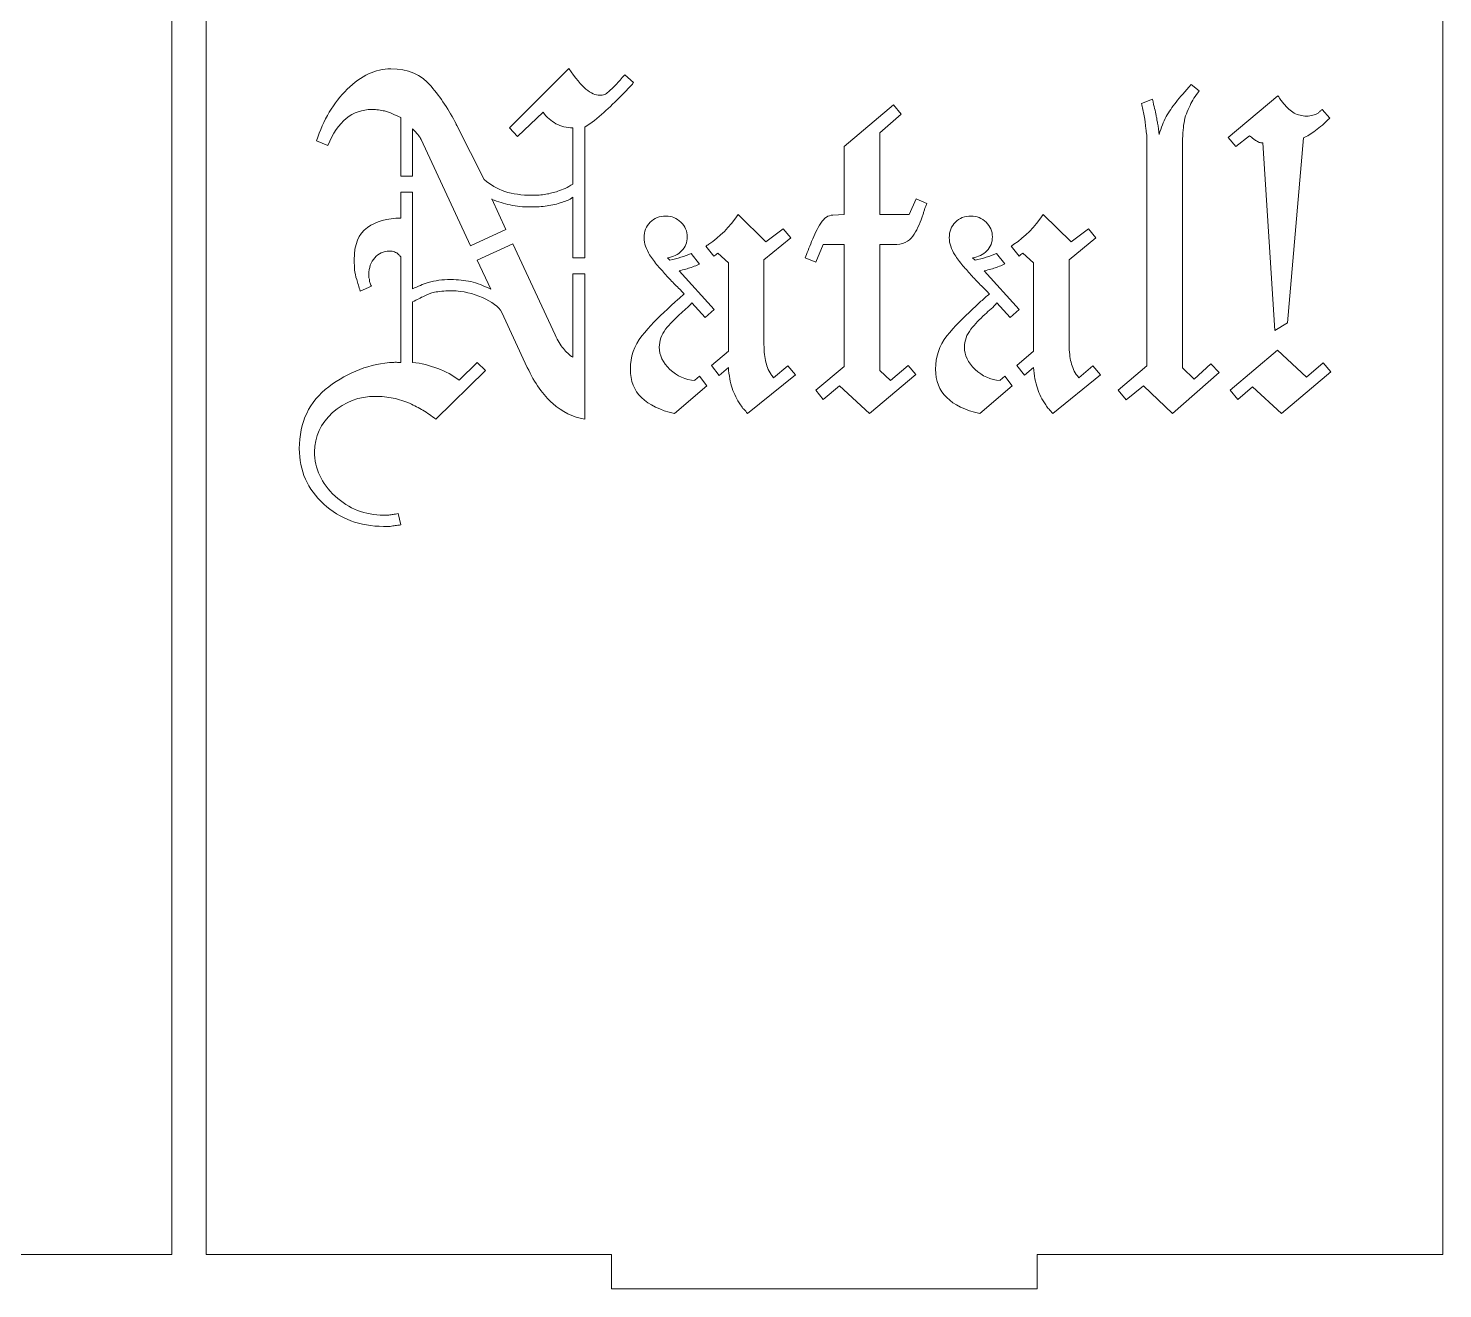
# Model space of a CAD drawing. Header units: centimetres. Extents: x -198 to 198, y -41 to 41.
# Drawn here: x 151.96 to 164.3, y -1.64 to 9.36 of the extents above; entities that cross this region are included whole.
import ezdxf

# ---------------------------------------------------------------- set-up
doc = ezdxf.new("R2010")
doc.units = ezdxf.units.CM
doc.header["$MEASUREMENT"] = 0
doc.layers.add('Camada 1', color=7, linetype='Continuous')

msp = doc.modelspace()

# ---------------------------------------------------------------- linework, layer by layer
at = {"layer": 'Camada 1', "color": 250, "lineweight": 9}
for points, knots in [([(142.41636, 20.0589), (142.41636, 20.0589), (142.41636, -1.34106), (142.41636, -1.34106), (142.41636, -1.34106), (142.41636, -1.34106), (145.95564, -1.34106), (145.95564, -1.34106), (145.95564, -1.34106), (145.95564, -1.34106), (145.95564, -1.64106), (145.95564, -1.64106), (145.95564, -1.64106), (145.95564, -1.64106), (149.66992, -1.64106), (149.66992, -1.64106), (149.66992, -1.64106), (149.66992, -1.64106), (149.66992, -1.34106), (149.66992, -1.34106), (149.66992, -1.34106), (149.66992, -1.34106), (153.2092, -1.34106), (153.2092, -1.34106), (153.2092, -1.34106), (153.2092, -1.34106), (153.2092, 20.0589), (153.2092, 20.0589), (153.2092, 20.0589), (153.2092, 20.0589), (149.66992, 20.0589), (149.66992, 20.0589), (149.66992, 20.0589), (149.66992, 20.0589), (149.66992, 20.3589), (149.66992, 20.3589), (149.66992, 20.3589), (149.66992, 20.3589), (145.95564, 20.3589), (145.95564, 20.3589), (145.95564, 20.3589), (145.95564, 20.3589), (145.95564, 20.0589), (145.95564, 20.0589), (145.95564, 20.0589), (145.95564, 20.0589), (142.41636, 20.0589), (142.41636, 20.0589)], [0, 0, 0, 0, 0.07692308, 0.07692308, 0.07692308, 0.07692308, 0.15384615, 0.15384615, 0.15384615, 0.15384615, 0.23076923, 0.23076923, 0.23076923, 0.23076923, 0.30769231, 0.30769231, 0.30769231, 0.30769231, 0.38461538, 0.38461538, 0.38461538, 0.38461538, 0.46153846, 0.46153846, 0.46153846, 0.46153846, 0.53846154, 0.53846154, 0.53846154, 0.53846154, 0.61538462, 0.61538462, 0.61538462, 0.61538462, 0.69230769, 0.69230769, 0.69230769, 0.69230769, 0.76923077, 0.76923077, 0.76923077, 0.76923077, 0.84615385, 0.84615385, 0.84615385, 0.84615385, 1, 1, 1, 1]), ([(153.5092, 20.0589), (153.5092, 20.0589), (153.5092, -1.34106), (153.5092, -1.34106), (153.5092, -1.34106), (153.5092, -1.34106), (157.04848, -1.34106), (157.04848, -1.34106), (157.04848, -1.34106), (157.04848, -1.34106), (157.04848, -1.64106), (157.04848, -1.64106), (157.04848, -1.64106), (157.04848, -1.64106), (160.76276, -1.64106), (160.76276, -1.64106), (160.76276, -1.64106), (160.76276, -1.64106), (160.76276, -1.34106), (160.76276, -1.34106), (160.76276, -1.34106), (160.76276, -1.34106), (164.30204, -1.34106), (164.30204, -1.34106), (164.30204, -1.34106), (164.30204, -1.34106), (164.30204, 20.0589), (164.30204, 20.0589), (164.30204, 20.0589), (164.30204, 20.0589), (160.76276, 20.0589), (160.76276, 20.0589), (160.76276, 20.0589), (160.76276, 20.0589), (160.76276, 20.3589), (160.76276, 20.3589), (160.76276, 20.3589), (160.76276, 20.3589), (157.04848, 20.3589), (157.04848, 20.3589), (157.04848, 20.3589), (157.04848, 20.3589), (157.04848, 20.0589), (157.04848, 20.0589), (157.04848, 20.0589), (157.04848, 20.0589), (153.5092, 20.0589), (153.5092, 20.0589)], [0, 0, 0, 0, 0.07692308, 0.07692308, 0.07692308, 0.07692308, 0.15384615, 0.15384615, 0.15384615, 0.15384615, 0.23076923, 0.23076923, 0.23076923, 0.23076923, 0.30769231, 0.30769231, 0.30769231, 0.30769231, 0.38461538, 0.38461538, 0.38461538, 0.38461538, 0.46153846, 0.46153846, 0.46153846, 0.46153846, 0.53846154, 0.53846154, 0.53846154, 0.53846154, 0.61538462, 0.61538462, 0.61538462, 0.61538462, 0.69230769, 0.69230769, 0.69230769, 0.69230769, 0.76923077, 0.76923077, 0.76923077, 0.76923077, 0.84615385, 0.84615385, 0.84615385, 0.84615385, 1, 1, 1, 1]), ([(155.20912, 8.06867), (155.20912, 8.06867), (155.20912, 8.57958), (155.20912, 8.57958), (155.20912, 8.57958), (155.18254, 8.59139), (155.15817, 8.60249), (155.13602, 8.61281), (155.13602, 8.61281), (155.11383, 8.62317), (155.09111, 8.6321), (155.06731, 8.63719), (155.06731, 8.63719), (155.04975, 8.64094), (155.03187, 8.64308), (155.01414, 8.64605), (155.01414, 8.64605), (154.99642, 8.64901), (154.9772, 8.65048), (154.95653, 8.65048), (154.95653, 8.65048), (154.87085, 8.65048), (154.79625, 8.62463), (154.73272, 8.57293), (154.73272, 8.57293), (154.66922, 8.52126), (154.6153, 8.4422), (154.57099, 8.33583), (154.57099, 8.33583), (154.57099, 8.33583), (154.47348, 8.37574), (154.47348, 8.37574), (154.47348, 8.37574), (154.53258, 8.5589), (154.62195, 8.7096), (154.74159, 8.82774), (154.74159, 8.82774), (154.86125, 8.94591), (154.98755, 9.00501), (155.12048, 9.00501), (155.12048, 9.00501), (155.27116, 9.00501), (155.38842, 8.95464), (155.47279, 8.8536), (155.47279, 8.8536), (155.55682, 8.753), (155.63011, 8.64308), (155.69217, 8.52418), (155.69217, 8.52418), (155.69217, 8.52123), (155.69287, 8.51901), (155.69439, 8.51753), (155.69439, 8.51753), (155.69584, 8.51609), (155.6966, 8.51384), (155.6966, 8.51088), (155.6966, 8.51088), (155.6966, 8.51088), (155.9359, 8.03966), (155.9359, 8.03966), (155.9359, 8.03966), (155.98907, 7.99243), (156.04964, 7.95696), (156.11759, 7.9348), (156.11759, 7.9348), (156.18555, 7.91265), (156.26384, 7.90157), (156.35245, 7.90157), (156.35245, 7.90157), (156.39677, 7.90157), (156.43742, 7.90455), (156.47434, 7.91044), (156.47434, 7.91044), (156.51123, 7.91634), (156.54567, 7.92609), (156.57846, 7.93702), (156.57846, 7.93702), (156.59884, 7.94384), (156.62059, 7.95106), (156.64273, 7.96139), (156.64273, 7.96139), (156.66486, 7.97175), (156.68779, 7.98429), (156.71141, 7.99978), (156.71141, 7.99978), (156.71141, 7.99978), (156.71141, 8.48873), (156.71141, 8.48873), (156.71141, 8.48873), (156.65529, 8.49168), (156.60563, 8.50396), (156.56296, 8.52638), (156.56296, 8.52638), (156.51994, 8.54902), (156.48245, 8.58253), (156.44997, 8.62686), (156.44997, 8.62686), (156.44997, 8.62686), (156.22837, 8.41339), (156.22837, 8.41339), (156.22837, 8.41339), (156.22837, 8.41339), (156.15747, 8.48873), (156.15747, 8.48873), (156.15747, 8.48873), (156.15747, 8.48873), (156.67596, 9.00943), (156.67596, 9.00943), (156.67596, 9.00943), (156.7321, 8.92375), (156.78158, 8.86319), (156.82443, 8.82774), (156.82443, 8.82774), (156.86727, 8.79229), (156.90788, 8.77457), (156.94629, 8.77457), (156.94629, 8.77457), (156.96106, 8.77457), (156.97439, 8.77679), (156.98619, 8.78122), (156.98619, 8.78122), (156.99799, 8.78565), (157.00869, 8.79502), (157.02163, 8.80559), (157.02163, 8.80559), (157.04131, 8.82168), (157.06373, 8.84029), (157.08589, 8.86541), (157.08589, 8.86541), (157.10803, 8.89052), (157.1339, 8.91932), (157.16345, 8.95184), (157.16345, 8.95184), (157.16345, 8.95184), (157.23878, 8.88534), (157.23878, 8.88534), (157.23878, 8.88534), (157.23287, 8.87649), (157.22623, 8.86762), (157.21883, 8.85876), (157.21883, 8.85876), (157.21145, 8.84989), (157.20333, 8.8425), (157.19446, 8.8366), (157.19446, 8.8366), (157.1856, 8.82478), (157.176, 8.8137), (157.16566, 8.80337), (157.16566, 8.80337), (157.15533, 8.79304), (157.14423, 8.78197), (157.13241, 8.77014), (157.13241, 8.77014), (157.08219, 8.71993), (157.0314, 8.67095), (156.97954, 8.62315), (156.97954, 8.62315), (156.92804, 8.57568), (156.87242, 8.53303), (156.81336, 8.49464), (156.81336, 8.49464), (156.81336, 8.49464), (156.81336, 7.35523), (156.81336, 7.35523), (156.81336, 7.35523), (156.81336, 7.35523), (156.71141, 7.35523), (156.71141, 7.35523), (156.71141, 7.35523), (156.71141, 7.35523), (156.71141, 7.88385), (156.71141, 7.88385), (156.71141, 7.88385), (156.69369, 7.87202), (156.67741, 7.86318), (156.66268, 7.85726), (156.66268, 7.85726), (156.64789, 7.85136), (156.63155, 7.84572), (156.61394, 7.83954), (156.61394, 7.83954), (156.57247, 7.82503), (156.5297, 7.81445), (156.48541, 7.80852), (156.48541, 7.80852), (156.4411, 7.80262), (156.39383, 7.79963), (156.3436, 7.79963), (156.3436, 7.79963), (156.30815, 7.79963), (156.27639, 7.80112), (156.24833, 7.80407), (156.24833, 7.80407), (156.22025, 7.80703), (156.1914, 7.81118), (156.16191, 7.81738), (156.16191, 7.81738), (156.13528, 7.82301), (156.10946, 7.82996), (156.08437, 7.83732), (156.08437, 7.83732), (156.05927, 7.84472), (156.03192, 7.8543), (156.00236, 7.86613), (156.00236, 7.86613), (156.00236, 7.86613), (156.00236, 7.87055), (156.00236, 7.87055), (156.00236, 7.87055), (156.00236, 7.87055), (156.12669, 7.60402), (156.12669, 7.60402), (156.12669, 7.60402), (156.12669, 7.60402), (155.8174, 7.46092), (155.8174, 7.46092), (155.8174, 7.46092), (155.8174, 7.46092), (155.38638, 8.38902), (155.38638, 8.38902), (155.38638, 8.38902), (155.38638, 8.38902), (155.38564, 8.38977), (155.38417, 8.39125), (155.38417, 8.39125), (155.38271, 8.39271), (155.38196, 8.39492), (155.38196, 8.39789), (155.38196, 8.39789), (155.37606, 8.40675), (155.36792, 8.41785), (155.35758, 8.43112), (155.35758, 8.43112), (155.34723, 8.44442), (155.33173, 8.46139), (155.31106, 8.48208), (155.31106, 8.48208), (155.31106, 8.48208), (155.31106, 8.06867), (155.31106, 8.06867), (155.31106, 8.06867), (155.31106, 8.06867), (155.20912, 8.06867), (155.20912, 8.06867)], [0, 0, 0, 0, 0.01612903, 0.01612903, 0.01612903, 0.01612903, 0.03225806, 0.03225806, 0.03225806, 0.03225806, 0.0483871, 0.0483871, 0.0483871, 0.0483871, 0.06451613, 0.06451613, 0.06451613, 0.06451613, 0.08064516, 0.08064516, 0.08064516, 0.08064516, 0.09677419, 0.09677419, 0.09677419, 0.09677419, 0.11290323, 0.11290323, 0.11290323, 0.11290323, 0.12903226, 0.12903226, 0.12903226, 0.12903226, 0.14516129, 0.14516129, 0.14516129, 0.14516129, 0.16129032, 0.16129032, 0.16129032, 0.16129032, 0.17741935, 0.17741935, 0.17741935, 0.17741935, 0.19354839, 0.19354839, 0.19354839, 0.19354839, 0.20967742, 0.20967742, 0.20967742, 0.20967742, 0.22580645, 0.22580645, 0.22580645, 0.22580645, 0.24193548, 0.24193548, 0.24193548, 0.24193548, 0.25806452, 0.25806452, 0.25806452, 0.25806452, 0.27419355, 0.27419355, 0.27419355, 0.27419355, 0.29032258, 0.29032258, 0.29032258, 0.29032258, 0.30645161, 0.30645161, 0.30645161, 0.30645161, 0.32258065, 0.32258065, 0.32258065, 0.32258065, 0.33870968, 0.33870968, 0.33870968, 0.33870968, 0.35483871, 0.35483871, 0.35483871, 0.35483871, 0.37096774, 0.37096774, 0.37096774, 0.37096774, 0.38709677, 0.38709677, 0.38709677, 0.38709677, 0.40322581, 0.40322581, 0.40322581, 0.40322581, 0.41935484, 0.41935484, 0.41935484, 0.41935484, 0.43548387, 0.43548387, 0.43548387, 0.43548387, 0.4516129, 0.4516129, 0.4516129, 0.4516129, 0.46774194, 0.46774194, 0.46774194, 0.46774194, 0.48387097, 0.48387097, 0.48387097, 0.48387097, 0.5, 0.5, 0.5, 0.5, 0.51612903, 0.51612903, 0.51612903, 0.51612903, 0.53225806, 0.53225806, 0.53225806, 0.53225806, 0.5483871, 0.5483871, 0.5483871, 0.5483871, 0.56451613, 0.56451613, 0.56451613, 0.56451613, 0.58064516, 0.58064516, 0.58064516, 0.58064516, 0.59677419, 0.59677419, 0.59677419, 0.59677419, 0.61290323, 0.61290323, 0.61290323, 0.61290323, 0.62903226, 0.62903226, 0.62903226, 0.62903226, 0.64516129, 0.64516129, 0.64516129, 0.64516129, 0.66129032, 0.66129032, 0.66129032, 0.66129032, 0.67741935, 0.67741935, 0.67741935, 0.67741935, 0.69354839, 0.69354839, 0.69354839, 0.69354839, 0.70967742, 0.70967742, 0.70967742, 0.70967742, 0.72580645, 0.72580645, 0.72580645, 0.72580645, 0.74193548, 0.74193548, 0.74193548, 0.74193548, 0.75806452, 0.75806452, 0.75806452, 0.75806452, 0.77419355, 0.77419355, 0.77419355, 0.77419355, 0.79032258, 0.79032258, 0.79032258, 0.79032258, 0.80645161, 0.80645161, 0.80645161, 0.80645161, 0.82258065, 0.82258065, 0.82258065, 0.82258065, 0.83870968, 0.83870968, 0.83870968, 0.83870968, 0.85483871, 0.85483871, 0.85483871, 0.85483871, 0.87096774, 0.87096774, 0.87096774, 0.87096774, 0.88709677, 0.88709677, 0.88709677, 0.88709677, 0.90322581, 0.90322581, 0.90322581, 0.90322581, 0.91935484, 0.91935484, 0.91935484, 0.91935484, 0.93548387, 0.93548387, 0.93548387, 0.93548387, 0.9516129, 0.9516129, 0.9516129, 0.9516129, 0.96774194, 0.96774194, 0.96774194, 0.96774194, 1, 1, 1, 1]), ([(161.53905, 6.11567), (161.53905, 6.11567), (161.46813, 6.1999), (161.46813, 6.1999), (161.46813, 6.1999), (161.46813, 6.1999), (161.72074, 6.4126), (161.72074, 6.4126), (161.72074, 6.4126), (161.72074, 6.4126), (161.72074, 8.37574), (161.72074, 8.37574), (161.72074, 8.37574), (161.72074, 8.3905), (161.71999, 8.4075), (161.71853, 8.42669), (161.71853, 8.42669), (161.71704, 8.44589), (161.71375, 8.46422), (161.71188, 8.48208), (161.71188, 8.48208), (161.70785, 8.52039), (161.70374, 8.55818), (161.69637, 8.59509), (161.69637, 8.59509), (161.68898, 8.632), (161.68084, 8.6682), (161.67199, 8.70365), (161.67199, 8.70365), (161.67199, 8.70365), (161.76949, 8.73912), (161.76949, 8.73912), (161.76949, 8.73912), (161.77538, 8.70662), (161.78131, 8.68003), (161.78721, 8.65934), (161.78721, 8.65934), (161.7931, 8.63865), (161.79638, 8.61781), (161.8005, 8.59731), (161.8005, 8.59731), (161.80232, 8.58817), (161.80568, 8.57809), (161.80715, 8.56629), (161.80715, 8.56629), (161.80859, 8.55449), (161.81114, 8.54272), (161.8138, 8.53082), (161.8138, 8.53082), (161.81706, 8.51613), (161.81895, 8.50129), (161.82044, 8.48651), (161.82044, 8.48651), (161.82191, 8.47174), (161.82416, 8.45402), (161.82708, 8.43334), (161.82708, 8.43334), (161.83595, 8.46289), (161.84555, 8.49027), (161.85589, 8.51531), (161.85589, 8.51531), (161.86623, 8.54043), (161.87649, 8.56526), (161.88915, 8.58845), (161.88915, 8.58845), (161.91194, 8.63026), (161.9416, 8.67193), (161.97555, 8.71473), (161.97555, 8.71473), (162.0095, 8.75757), (162.05309, 8.80855), (162.10629, 8.86762), (162.10629, 8.86762), (162.10629, 8.86762), (162.17718, 8.81445), (162.17718, 8.81445), (162.17718, 8.81445), (162.15946, 8.79082), (162.14394, 8.76865), (162.13066, 8.74798), (162.13066, 8.74798), (162.11736, 8.72733), (162.10783, 8.70589), (162.09742, 8.68592), (162.09742, 8.68592), (162.07233, 8.63788), (162.05307, 8.58845), (162.04423, 8.53525), (162.04423, 8.53525), (162.03537, 8.4821), (162.03094, 8.41561), (162.03094, 8.33583), (162.03094, 8.33583), (162.03094, 8.33583), (162.03094, 6.39488), (162.03094, 6.39488), (162.03094, 6.39488), (162.03094, 6.39488), (162.13287, 6.29737), (162.13287, 6.29737), (162.13287, 6.29737), (162.13287, 6.29737), (162.27912, 6.43033), (162.27912, 6.43033), (162.27912, 6.43033), (162.27912, 6.43033), (162.35002, 6.355), (162.35002, 6.355), (162.35002, 6.355), (162.35002, 6.355), (161.94232, 5.99604), (161.94232, 5.99604), (161.94232, 5.99604), (161.94232, 5.99604), (161.68971, 6.23977), (161.68971, 6.23977), (161.68971, 6.23977), (161.68971, 6.23977), (161.53905, 6.11567), (161.53905, 6.11567)], [0, 0, 0, 0, 0.03225806, 0.03225806, 0.03225806, 0.03225806, 0.06451613, 0.06451613, 0.06451613, 0.06451613, 0.09677419, 0.09677419, 0.09677419, 0.09677419, 0.12903226, 0.12903226, 0.12903226, 0.12903226, 0.16129032, 0.16129032, 0.16129032, 0.16129032, 0.19354839, 0.19354839, 0.19354839, 0.19354839, 0.22580645, 0.22580645, 0.22580645, 0.22580645, 0.25806452, 0.25806452, 0.25806452, 0.25806452, 0.29032258, 0.29032258, 0.29032258, 0.29032258, 0.32258065, 0.32258065, 0.32258065, 0.32258065, 0.35483871, 0.35483871, 0.35483871, 0.35483871, 0.38709677, 0.38709677, 0.38709677, 0.38709677, 0.41935484, 0.41935484, 0.41935484, 0.41935484, 0.4516129, 0.4516129, 0.4516129, 0.4516129, 0.48387097, 0.48387097, 0.48387097, 0.48387097, 0.51612903, 0.51612903, 0.51612903, 0.51612903, 0.5483871, 0.5483871, 0.5483871, 0.5483871, 0.58064516, 0.58064516, 0.58064516, 0.58064516, 0.61290323, 0.61290323, 0.61290323, 0.61290323, 0.64516129, 0.64516129, 0.64516129, 0.64516129, 0.67741935, 0.67741935, 0.67741935, 0.67741935, 0.70967742, 0.70967742, 0.70967742, 0.70967742, 0.74193548, 0.74193548, 0.74193548, 0.74193548, 0.77419355, 0.77419355, 0.77419355, 0.77419355, 0.80645161, 0.80645161, 0.80645161, 0.80645161, 0.83870968, 0.83870968, 0.83870968, 0.83870968, 0.87096774, 0.87096774, 0.87096774, 0.87096774, 0.90322581, 0.90322581, 0.90322581, 0.90322581, 0.93548387, 0.93548387, 0.93548387, 0.93548387, 1, 1, 1, 1]), ([(162.8375, 6.72282), (162.8375, 6.72282), (162.73113, 8.35799), (162.73113, 8.35799), (162.73113, 8.35799), (162.72523, 8.35799), (162.72003, 8.35875), (162.71561, 8.36022), (162.71561, 8.36022), (162.71121, 8.36172), (162.70601, 8.36244), (162.70011, 8.36244), (162.70011, 8.36244), (162.69421, 8.36538), (162.68901, 8.36837), (162.68461, 8.3713), (162.68461, 8.3713), (162.68016, 8.37427), (162.67474, 8.37679), (162.66909, 8.38016), (162.66909, 8.38016), (162.65995, 8.38564), (162.65209, 8.39199), (162.64472, 8.39789), (162.64472, 8.39789), (162.63733, 8.40381), (162.62771, 8.41119), (162.61589, 8.42004), (162.61589, 8.42004), (162.61589, 8.42004), (162.49626, 8.32697), (162.49626, 8.32697), (162.49626, 8.32697), (162.49626, 8.32697), (162.42977, 8.40675), (162.42977, 8.40675), (162.42977, 8.40675), (162.42977, 8.40675), (162.86408, 8.77014), (162.86408, 8.77014), (162.86408, 8.77014), (162.87294, 8.75535), (162.88105, 8.74281), (162.88845, 8.73248), (162.88845, 8.73248), (162.89582, 8.72214), (162.90492, 8.71337), (162.91282, 8.70365), (162.91282, 8.70365), (162.94338, 8.66606), (162.97341, 8.63719), (163.00589, 8.61946), (163.00589, 8.61946), (163.03836, 8.60177), (163.07383, 8.59288), (163.11224, 8.59288), (163.11224, 8.59288), (163.13293, 8.59288), (163.15139, 8.59512), (163.16763, 8.59952), (163.16763, 8.59952), (163.18388, 8.60396), (163.20016, 8.60945), (163.21418, 8.61946), (163.21418, 8.61946), (163.22096, 8.62431), (163.226, 8.63054), (163.2319, 8.63497), (163.2319, 8.63497), (163.2378, 8.6394), (163.24372, 8.64458), (163.24962, 8.65048), (163.24962, 8.65048), (163.24962, 8.65048), (163.31609, 8.57516), (163.31609, 8.57516), (163.31609, 8.57516), (163.27178, 8.53082), (163.23043, 8.49464), (163.19202, 8.46656), (163.19202, 8.46656), (163.15364, 8.43851), (163.11813, 8.41709), (163.08566, 8.40232), (163.08566, 8.40232), (163.08566, 8.40232), (162.94827, 6.78929), (162.94827, 6.78929), (162.94827, 6.78929), (162.94827, 6.78929), (162.8375, 6.72282), (162.8375, 6.72282)], [0, 0, 0, 0, 0.04166667, 0.04166667, 0.04166667, 0.04166667, 0.08333333, 0.08333333, 0.08333333, 0.08333333, 0.125, 0.125, 0.125, 0.125, 0.16666667, 0.16666667, 0.16666667, 0.16666667, 0.20833333, 0.20833333, 0.20833333, 0.20833333, 0.25, 0.25, 0.25, 0.25, 0.29166667, 0.29166667, 0.29166667, 0.29166667, 0.33333333, 0.33333333, 0.33333333, 0.33333333, 0.375, 0.375, 0.375, 0.375, 0.41666667, 0.41666667, 0.41666667, 0.41666667, 0.45833333, 0.45833333, 0.45833333, 0.45833333, 0.5, 0.5, 0.5, 0.5, 0.54166667, 0.54166667, 0.54166667, 0.54166667, 0.58333333, 0.58333333, 0.58333333, 0.58333333, 0.625, 0.625, 0.625, 0.625, 0.66666667, 0.66666667, 0.66666667, 0.66666667, 0.70833333, 0.70833333, 0.70833333, 0.70833333, 0.75, 0.75, 0.75, 0.75, 0.79166667, 0.79166667, 0.79166667, 0.79166667, 0.83333333, 0.83333333, 0.83333333, 0.83333333, 0.875, 0.875, 0.875, 0.875, 0.91666667, 0.91666667, 0.91666667, 0.91666667, 1, 1, 1, 1]), ([(158.89617, 6.12011), (158.89617, 6.12011), (158.82971, 6.1999), (158.82971, 6.1999), (158.82971, 6.1999), (158.82971, 6.1999), (159.07787, 6.40817), (159.07787, 6.40817), (159.07787, 6.40817), (159.07787, 6.40817), (159.07787, 7.47172), (159.07787, 7.47172), (159.07787, 7.47172), (159.07787, 7.47172), (158.89617, 7.47172), (158.89617, 7.47172), (158.89617, 7.47172), (158.89617, 7.47172), (158.82971, 7.31661), (158.82971, 7.31661), (158.82971, 7.31661), (158.82971, 7.31661), (158.73664, 7.3565), (158.73664, 7.3565), (158.73664, 7.3565), (158.7455, 7.37422), (158.75437, 7.39567), (158.76322, 7.42074), (158.76322, 7.42074), (158.77206, 7.44583), (158.78311, 7.47144), (158.79424, 7.4983), (158.79424, 7.4983), (158.81856, 7.55712), (158.84447, 7.61057), (158.87402, 7.65784), (158.87402, 7.65784), (158.90357, 7.70511), (158.93906, 7.72688), (158.98036, 7.72873), (158.98036, 7.72873), (158.98036, 7.72873), (159.07787, 7.73318), (159.07787, 7.73318), (159.07787, 7.73318), (159.07787, 7.73318), (159.07787, 8.32697), (159.07787, 8.32697), (159.07787, 8.32697), (159.07787, 8.32697), (159.50772, 8.69036), (159.50772, 8.69036), (159.50772, 8.69036), (159.50772, 8.69036), (159.57421, 8.61061), (159.57421, 8.61061), (159.57421, 8.61061), (159.57421, 8.61061), (159.38809, 8.44663), (159.38809, 8.44663), (159.38809, 8.44663), (159.38809, 8.44663), (159.38809, 7.73318), (159.38809, 7.73318), (159.38809, 7.73318), (159.38809, 7.73318), (159.6451, 7.73318), (159.6451, 7.73318), (159.6451, 7.73318), (159.6451, 7.73318), (159.70714, 7.87055), (159.70714, 7.87055), (159.70714, 7.87055), (159.70714, 7.87055), (159.80022, 7.83068), (159.80022, 7.83068), (159.80022, 7.83068), (159.79724, 7.81885), (159.7934, 7.80859), (159.78913, 7.80038), (159.78913, 7.80038), (159.78454, 7.79162), (159.781, 7.78263), (159.77806, 7.7738), (159.77806, 7.7738), (159.7751, 7.76496), (159.77223, 7.75528), (159.76919, 7.745), (159.76919, 7.745), (159.76633, 7.73536), (159.76434, 7.72399), (159.76034, 7.71248), (159.76034, 7.71248), (159.73774, 7.64786), (159.70861, 7.59211), (159.67613, 7.54408), (159.67613, 7.54408), (159.64363, 7.49611), (159.58748, 7.47172), (159.50772, 7.47172), (159.50772, 7.47172), (159.50772, 7.47172), (159.38809, 7.47172), (159.38809, 7.47172), (159.38809, 7.47172), (159.38809, 7.47172), (159.38809, 6.37272), (159.38809, 6.37272), (159.38809, 6.37272), (159.38809, 6.37272), (159.48113, 6.28408), (159.48113, 6.28408), (159.48113, 6.28408), (159.48113, 6.28408), (159.63625, 6.41704), (159.63625, 6.41704), (159.63625, 6.41704), (159.63625, 6.41704), (159.70272, 6.33727), (159.70272, 6.33727), (159.70272, 6.33727), (159.70272, 6.33727), (159.29944, 5.99604), (159.29944, 5.99604), (159.29944, 5.99604), (159.29944, 5.99604), (159.03799, 6.23977), (159.03799, 6.23977), (159.03799, 6.23977), (159.03799, 6.23977), (158.89617, 6.12011), (158.89617, 6.12011)], [0, 0, 0, 0, 0.02941176, 0.02941176, 0.02941176, 0.02941176, 0.05882353, 0.05882353, 0.05882353, 0.05882353, 0.08823529, 0.08823529, 0.08823529, 0.08823529, 0.11764706, 0.11764706, 0.11764706, 0.11764706, 0.14705882, 0.14705882, 0.14705882, 0.14705882, 0.17647059, 0.17647059, 0.17647059, 0.17647059, 0.20588235, 0.20588235, 0.20588235, 0.20588235, 0.23529412, 0.23529412, 0.23529412, 0.23529412, 0.26470588, 0.26470588, 0.26470588, 0.26470588, 0.29411765, 0.29411765, 0.29411765, 0.29411765, 0.32352941, 0.32352941, 0.32352941, 0.32352941, 0.35294118, 0.35294118, 0.35294118, 0.35294118, 0.38235294, 0.38235294, 0.38235294, 0.38235294, 0.41176471, 0.41176471, 0.41176471, 0.41176471, 0.44117647, 0.44117647, 0.44117647, 0.44117647, 0.47058824, 0.47058824, 0.47058824, 0.47058824, 0.5, 0.5, 0.5, 0.5, 0.52941176, 0.52941176, 0.52941176, 0.52941176, 0.55882353, 0.55882353, 0.55882353, 0.55882353, 0.58823529, 0.58823529, 0.58823529, 0.58823529, 0.61764706, 0.61764706, 0.61764706, 0.61764706, 0.64705882, 0.64705882, 0.64705882, 0.64705882, 0.67647059, 0.67647059, 0.67647059, 0.67647059, 0.70588235, 0.70588235, 0.70588235, 0.70588235, 0.73529412, 0.73529412, 0.73529412, 0.73529412, 0.76470588, 0.76470588, 0.76470588, 0.76470588, 0.79411765, 0.79411765, 0.79411765, 0.79411765, 0.82352941, 0.82352941, 0.82352941, 0.82352941, 0.85294118, 0.85294118, 0.85294118, 0.85294118, 0.88235294, 0.88235294, 0.88235294, 0.88235294, 0.91176471, 0.91176471, 0.91176471, 0.91176471, 0.94117647, 0.94117647, 0.94117647, 0.94117647, 1, 1, 1, 1]), ([(155.20912, 5.02551), (155.1914, 5.02258), (155.17511, 5.02034), (155.16038, 5.01887), (155.16038, 5.01887), (155.14562, 5.01737), (155.131, 5.01408), (155.11605, 5.01222), (155.11605, 5.01222), (155.10726, 5.01113), (155.09832, 5.01222), (155.08946, 5.01222), (155.08946, 5.01222), (155.08059, 5.01222), (155.07027, 5.01222), (155.05845, 5.01222), (155.05845, 5.01222), (154.85163, 5.01222), (154.67734, 5.07721), (154.53552, 5.20721), (154.53552, 5.20721), (154.39373, 5.33717), (154.32281, 5.49823), (154.32281, 5.69026), (154.32281, 5.69026), (154.32281, 5.92069), (154.40852, 6.10092), (154.57985, 6.2309), (154.57985, 6.2309), (154.75116, 6.36088), (154.94026, 6.43242), (155.14709, 6.44362), (155.14709, 6.44362), (155.15887, 6.44424), (155.16997, 6.44362), (155.18032, 6.44362), (155.18032, 6.44362), (155.19066, 6.44362), (155.20026, 6.44362), (155.20912, 6.44362), (155.20912, 6.44362), (155.20912, 6.44362), (155.20912, 7.36535), (155.20912, 7.36535), (155.20912, 7.36535), (155.20616, 7.36535), (155.20322, 7.36757), (155.20026, 7.372), (155.20026, 7.372), (155.19731, 7.37643), (155.19436, 7.38013), (155.1914, 7.38308), (155.1914, 7.38308), (155.17958, 7.39487), (155.16703, 7.40302), (155.15374, 7.40745), (155.15374, 7.40745), (155.14044, 7.41187), (155.12494, 7.41409), (155.10719, 7.41409), (155.10719, 7.41409), (155.05698, 7.41409), (155.01488, 7.3949), (154.9809, 7.3565), (154.9809, 7.3565), (154.94693, 7.31807), (154.92992, 7.26934), (154.92992, 7.21024), (154.92992, 7.21024), (154.92992, 7.20434), (154.92992, 7.1977), (154.92992, 7.19031), (154.92992, 7.19031), (154.92992, 7.18291), (154.93142, 7.17626), (154.93436, 7.17037), (154.93436, 7.17037), (154.93436, 7.16151), (154.93582, 7.15188), (154.93878, 7.14156), (154.93878, 7.14156), (154.94173, 7.13123), (154.94618, 7.12013), (154.95211, 7.10833), (154.95211, 7.10833), (154.95211, 7.10833), (154.8546, 7.064), (154.8546, 7.064), (154.8546, 7.064), (154.84277, 7.10241), (154.83244, 7.13639), (154.82358, 7.16593), (154.82358, 7.16593), (154.81471, 7.19548), (154.80775, 7.22344), (154.80586, 7.25015), (154.80586, 7.25015), (154.80481, 7.26486), (154.80511, 7.27967), (154.80364, 7.29446), (154.80364, 7.29446), (154.80216, 7.30922), (154.80143, 7.324), (154.80143, 7.33877), (154.80143, 7.33877), (154.80143, 7.47172), (154.83981, 7.56554), (154.91663, 7.62019), (154.91663, 7.62019), (154.99343, 7.67484), (155.09096, 7.70215), (155.20912, 7.70215), (155.20912, 7.70215), (155.20912, 7.70215), (155.20912, 7.92876), (155.20912, 7.92876), (155.20912, 7.92876), (155.20912, 7.92876), (155.31106, 7.92876), (155.31106, 7.92876), (155.31106, 7.92876), (155.31106, 7.92876), (155.31106, 7.08617), (155.31106, 7.08617), (155.31106, 7.08617), (155.33468, 7.09504), (155.35758, 7.10464), (155.37973, 7.11498), (155.37973, 7.11498), (155.40187, 7.12533), (155.42496, 7.13283), (155.44842, 7.13934), (155.44842, 7.13934), (155.47814, 7.1476), (155.509, 7.15489), (155.5415, 7.15928), (155.5415, 7.15928), (155.57396, 7.16372), (155.60796, 7.16593), (155.64341, 7.16593), (155.64341, 7.16593), (155.67591, 7.16593), (155.70622, 7.16446), (155.73427, 7.16151), (155.73427, 7.16151), (155.76233, 7.15854), (155.79119, 7.15439), (155.82068, 7.14821), (155.82068, 7.14821), (155.84733, 7.14263), (155.87533, 7.13344), (155.90488, 7.12162), (155.90488, 7.12162), (155.93443, 7.1098), (155.96395, 7.09651), (155.9935, 7.08174), (155.9935, 7.08174), (155.9935, 7.08174), (155.87634, 7.33403), (155.87634, 7.33403), (155.87634, 7.33403), (155.87634, 7.33403), (156.18583, 7.47719), (156.18583, 7.47719), (156.18583, 7.47719), (156.18583, 7.47719), (156.55631, 6.68292), (156.55631, 6.68292), (156.55631, 6.68292), (156.57976, 6.63261), (156.60358, 6.5928), (156.62723, 6.56328), (156.62723, 6.56328), (156.65085, 6.53373), (156.67893, 6.50861), (156.71141, 6.48793), (156.71141, 6.48793), (156.71141, 6.48793), (156.71141, 7.2153), (156.71141, 7.2153), (156.71141, 7.2153), (156.71141, 7.2153), (156.81336, 7.2153), (156.81336, 7.2153), (156.81336, 7.2153), (156.81336, 7.2153), (156.81336, 5.94728), (156.81336, 5.94728), (156.81336, 5.94728), (156.70995, 5.96502), (156.61687, 6.0108), (156.53416, 6.08466), (156.53416, 6.08466), (156.45143, 6.15852), (156.37587, 6.26258), (156.31258, 6.39931), (156.31258, 6.39931), (156.31258, 6.39931), (156.09101, 6.87787), (156.09101, 6.87787), (156.09101, 6.87787), (156.06587, 6.93217), (156.00164, 6.9717), (155.9204, 7.00861), (155.9204, 7.00861), (155.83915, 7.04554), (155.75124, 7.06561), (155.65671, 7.06845), (155.65671, 7.06845), (155.65378, 7.06855), (155.6508, 7.06845), (155.64784, 7.06845), (155.64784, 7.06845), (155.6449, 7.06845), (155.64194, 7.06845), (155.63898, 7.06845), (155.63898, 7.06845), (155.61239, 7.06845), (155.58799, 7.06696), (155.56587, 7.064), (155.56587, 7.064), (155.54373, 7.06106), (155.5219, 7.05992), (155.50162, 7.05514), (155.50162, 7.05514), (155.47161, 7.04809), (155.44236, 7.0355), (155.41297, 7.0219), (155.41297, 7.0219), (155.38329, 7.00819), (155.34945, 6.99089), (155.31106, 6.9702), (155.31106, 6.9702), (155.31106, 6.9702), (155.31106, 6.44362), (155.31106, 6.44362), (155.31106, 6.44362), (155.38785, 6.43476), (155.461, 6.41704), (155.53042, 6.39045), (155.53042, 6.39045), (155.59984, 6.36386), (155.66262, 6.32989), (155.71876, 6.28851), (155.71876, 6.28851), (155.71876, 6.28851), (155.87387, 6.44362), (155.87387, 6.44362), (155.87387, 6.44362), (155.87387, 6.44362), (155.94919, 6.37345), (155.94919, 6.37345), (155.94919, 6.37345), (155.94919, 6.37345), (155.51491, 5.94728), (155.51491, 5.94728), (155.51491, 5.94728), (155.4765, 5.97683), (155.43883, 6.00268), (155.4019, 6.02484), (155.4019, 6.02484), (155.36496, 6.047), (155.32745, 6.06736), (155.28888, 6.08466), (155.28888, 6.08466), (155.24181, 6.10574), (155.19286, 6.12083), (155.14266, 6.13118), (155.14266, 6.13118), (155.09243, 6.14152), (155.04072, 6.14672), (154.98755, 6.14672), (154.98755, 6.14672), (154.84277, 6.14672), (154.71793, 6.09943), (154.61309, 6.00491), (154.61309, 6.00491), (154.50821, 5.91036), (154.45576, 5.79662), (154.45576, 5.66368), (154.45576, 5.66368), (154.45576, 5.51596), (154.5156, 5.38668), (154.63525, 5.27592), (154.63525, 5.27592), (154.7549, 5.16511), (154.89597, 5.10973), (155.05845, 5.10973), (155.05845, 5.10973), (155.06731, 5.10973), (155.07545, 5.10973), (155.08282, 5.10973), (155.08282, 5.10973), (155.09021, 5.10973), (155.09693, 5.10889), (155.10276, 5.10973), (155.10276, 5.10973), (155.11766, 5.11185), (155.13086, 5.1149), (155.14266, 5.11638), (155.14266, 5.11638), (155.15444, 5.11782), (155.16924, 5.12006), (155.18697, 5.12302), (155.18697, 5.12302), (155.18697, 5.12302), (155.20912, 5.02551), (155.20912, 5.02551)], [0, 0, 0, 0, 0.01282051, 0.01282051, 0.01282051, 0.01282051, 0.02564103, 0.02564103, 0.02564103, 0.02564103, 0.03846154, 0.03846154, 0.03846154, 0.03846154, 0.05128205, 0.05128205, 0.05128205, 0.05128205, 0.06410256, 0.06410256, 0.06410256, 0.06410256, 0.07692308, 0.07692308, 0.07692308, 0.07692308, 0.08974359, 0.08974359, 0.08974359, 0.08974359, 0.1025641, 0.1025641, 0.1025641, 0.1025641, 0.11538462, 0.11538462, 0.11538462, 0.11538462, 0.12820513, 0.12820513, 0.12820513, 0.12820513, 0.14102564, 0.14102564, 0.14102564, 0.14102564, 0.15384615, 0.15384615, 0.15384615, 0.15384615, 0.16666667, 0.16666667, 0.16666667, 0.16666667, 0.17948718, 0.17948718, 0.17948718, 0.17948718, 0.19230769, 0.19230769, 0.19230769, 0.19230769, 0.20512821, 0.20512821, 0.20512821, 0.20512821, 0.21794872, 0.21794872, 0.21794872, 0.21794872, 0.23076923, 0.23076923, 0.23076923, 0.23076923, 0.24358974, 0.24358974, 0.24358974, 0.24358974, 0.25641026, 0.25641026, 0.25641026, 0.25641026, 0.26923077, 0.26923077, 0.26923077, 0.26923077, 0.28205128, 0.28205128, 0.28205128, 0.28205128, 0.29487179, 0.29487179, 0.29487179, 0.29487179, 0.30769231, 0.30769231, 0.30769231, 0.30769231, 0.32051282, 0.32051282, 0.32051282, 0.32051282, 0.33333333, 0.33333333, 0.33333333, 0.33333333, 0.34615385, 0.34615385, 0.34615385, 0.34615385, 0.35897436, 0.35897436, 0.35897436, 0.35897436, 0.37179487, 0.37179487, 0.37179487, 0.37179487, 0.38461538, 0.38461538, 0.38461538, 0.38461538, 0.3974359, 0.3974359, 0.3974359, 0.3974359, 0.41025641, 0.41025641, 0.41025641, 0.41025641, 0.42307692, 0.42307692, 0.42307692, 0.42307692, 0.43589744, 0.43589744, 0.43589744, 0.43589744, 0.44871795, 0.44871795, 0.44871795, 0.44871795, 0.46153846, 0.46153846, 0.46153846, 0.46153846, 0.47435897, 0.47435897, 0.47435897, 0.47435897, 0.48717949, 0.48717949, 0.48717949, 0.48717949, 0.5, 0.5, 0.5, 0.5, 0.51282051, 0.51282051, 0.51282051, 0.51282051, 0.52564103, 0.52564103, 0.52564103, 0.52564103, 0.53846154, 0.53846154, 0.53846154, 0.53846154, 0.55128205, 0.55128205, 0.55128205, 0.55128205, 0.56410256, 0.56410256, 0.56410256, 0.56410256, 0.57692308, 0.57692308, 0.57692308, 0.57692308, 0.58974359, 0.58974359, 0.58974359, 0.58974359, 0.6025641, 0.6025641, 0.6025641, 0.6025641, 0.61538462, 0.61538462, 0.61538462, 0.61538462, 0.62820513, 0.62820513, 0.62820513, 0.62820513, 0.64102564, 0.64102564, 0.64102564, 0.64102564, 0.65384615, 0.65384615, 0.65384615, 0.65384615, 0.66666667, 0.66666667, 0.66666667, 0.66666667, 0.67948718, 0.67948718, 0.67948718, 0.67948718, 0.69230769, 0.69230769, 0.69230769, 0.69230769, 0.70512821, 0.70512821, 0.70512821, 0.70512821, 0.71794872, 0.71794872, 0.71794872, 0.71794872, 0.73076923, 0.73076923, 0.73076923, 0.73076923, 0.74358974, 0.74358974, 0.74358974, 0.74358974, 0.75641026, 0.75641026, 0.75641026, 0.75641026, 0.76923077, 0.76923077, 0.76923077, 0.76923077, 0.78205128, 0.78205128, 0.78205128, 0.78205128, 0.79487179, 0.79487179, 0.79487179, 0.79487179, 0.80769231, 0.80769231, 0.80769231, 0.80769231, 0.82051282, 0.82051282, 0.82051282, 0.82051282, 0.83333333, 0.83333333, 0.83333333, 0.83333333, 0.84615385, 0.84615385, 0.84615385, 0.84615385, 0.85897436, 0.85897436, 0.85897436, 0.85897436, 0.87179487, 0.87179487, 0.87179487, 0.87179487, 0.88461538, 0.88461538, 0.88461538, 0.88461538, 0.8974359, 0.8974359, 0.8974359, 0.8974359, 0.91025641, 0.91025641, 0.91025641, 0.91025641, 0.92307692, 0.92307692, 0.92307692, 0.92307692, 0.93589744, 0.93589744, 0.93589744, 0.93589744, 0.94871795, 0.94871795, 0.94871795, 0.94871795, 0.96153846, 0.96153846, 0.96153846, 0.96153846, 0.97435897, 0.97435897, 0.97435897, 0.97435897, 1, 1, 1, 1]), ([(157.88017, 6.23853), (157.88017, 6.23853), (157.59773, 5.99604), (157.59773, 5.99604), (157.59773, 5.99604), (157.47069, 6.02559), (157.37485, 6.0723), (157.30967, 6.13637), (157.30967, 6.13637), (157.24486, 6.20005), (157.21218, 6.28186), (157.21218, 6.38306), (157.21218, 6.38306), (157.21218, 6.49236), (157.24523, 6.58925), (157.31189, 6.67405), (157.31189, 6.67405), (157.37816, 6.75839), (157.45415, 6.83443), (157.53568, 6.90742), (157.53568, 6.90742), (157.56055, 6.92974), (157.58368, 6.95397), (157.60881, 6.97612), (157.60881, 6.97612), (157.63393, 6.99828), (157.6583, 7.01969), (157.68193, 7.04037), (157.68193, 7.04037), (157.6642, 7.06106), (157.6413, 7.08471), (157.61324, 7.11127), (157.61324, 7.11127), (157.58516, 7.13786), (157.55781, 7.16668), (157.53124, 7.19623), (157.53124, 7.19623), (157.50468, 7.22575), (157.47806, 7.25606), (157.45148, 7.28706), (157.45148, 7.28706), (157.42489, 7.31806), (157.40095, 7.34965), (157.38056, 7.38236), (157.38056, 7.38236), (157.36551, 7.40652), (157.35396, 7.43109), (157.34512, 7.45621), (157.34512, 7.45621), (157.33625, 7.4813), (157.33183, 7.5057), (157.33183, 7.52932), (157.33183, 7.52932), (157.33183, 7.58546), (157.34955, 7.63129), (157.385, 7.66671), (157.385, 7.66671), (157.42044, 7.70218), (157.46624, 7.71988), (157.52238, 7.71988), (157.52238, 7.71988), (157.57261, 7.71988), (157.6162, 7.70215), (157.65312, 7.66671), (157.65312, 7.66671), (157.69004, 7.63126), (157.70851, 7.58841), (157.70851, 7.53818), (157.70851, 7.53818), (157.70851, 7.49091), (157.69225, 7.45029), (157.65976, 7.41631), (157.65976, 7.41631), (157.62725, 7.38236), (157.58591, 7.36239), (157.53568, 7.3565), (157.53568, 7.3565), (157.53568, 7.3565), (157.55784, 7.33433), (157.55784, 7.33433), (157.55784, 7.33433), (157.62395, 7.34935), (157.6857, 7.3688), (157.74302, 7.39261), (157.74302, 7.39261), (157.74302, 7.39261), (157.81611, 7.30162), (157.81611, 7.30162), (157.81611, 7.30162), (157.80918, 7.29863), (157.80212, 7.29553), (157.79493, 7.29223), (157.79493, 7.29223), (157.77868, 7.28487), (157.76152, 7.2787), (157.74395, 7.2723), (157.74395, 7.2723), (157.72903, 7.26689), (157.71293, 7.26123), (157.69521, 7.25678), (157.69521, 7.25678), (157.67748, 7.25236), (157.6583, 7.24718), (157.63761, 7.24126), (157.63761, 7.24126), (157.63761, 7.24126), (157.94339, 6.90448), (157.94339, 6.90448), (157.94339, 6.90448), (157.94339, 6.90448), (157.86361, 6.83359), (157.86361, 6.83359), (157.86361, 6.83359), (157.86361, 6.83359), (157.74838, 6.96209), (157.74838, 6.96209), (157.74838, 6.96209), (157.73363, 6.94436), (157.71663, 6.92738), (157.69742, 6.91113), (157.69742, 6.91113), (157.6782, 6.8949), (157.66061, 6.87695), (157.64204, 6.86015), (157.64204, 6.86015), (157.59855, 6.82084), (157.55709, 6.77895), (157.52016, 6.73167), (157.52016, 6.73167), (157.48323, 6.6844), (157.46478, 6.6327), (157.46478, 6.57658), (157.46478, 6.57658), (157.46478, 6.50566), (157.49582, 6.44064), (157.55784, 6.38159), (157.55784, 6.38159), (157.61986, 6.32249), (157.69225, 6.29), (157.775, 6.28408), (157.775, 6.28408), (157.775, 6.28408), (157.775, 6.28851), (157.775, 6.28851), (157.775, 6.28851), (157.775, 6.28851), (157.81557, 6.32356), (157.81557, 6.32356), (157.81557, 6.32356), (157.81557, 6.32356), (157.88017, 6.23853), (157.88017, 6.23853)], [0, 0, 0, 0, 0.02564103, 0.02564103, 0.02564103, 0.02564103, 0.05128205, 0.05128205, 0.05128205, 0.05128205, 0.07692308, 0.07692308, 0.07692308, 0.07692308, 0.1025641, 0.1025641, 0.1025641, 0.1025641, 0.12820513, 0.12820513, 0.12820513, 0.12820513, 0.15384615, 0.15384615, 0.15384615, 0.15384615, 0.17948718, 0.17948718, 0.17948718, 0.17948718, 0.20512821, 0.20512821, 0.20512821, 0.20512821, 0.23076923, 0.23076923, 0.23076923, 0.23076923, 0.25641026, 0.25641026, 0.25641026, 0.25641026, 0.28205128, 0.28205128, 0.28205128, 0.28205128, 0.30769231, 0.30769231, 0.30769231, 0.30769231, 0.33333333, 0.33333333, 0.33333333, 0.33333333, 0.35897436, 0.35897436, 0.35897436, 0.35897436, 0.38461538, 0.38461538, 0.38461538, 0.38461538, 0.41025641, 0.41025641, 0.41025641, 0.41025641, 0.43589744, 0.43589744, 0.43589744, 0.43589744, 0.46153846, 0.46153846, 0.46153846, 0.46153846, 0.48717949, 0.48717949, 0.48717949, 0.48717949, 0.51282051, 0.51282051, 0.51282051, 0.51282051, 0.53846154, 0.53846154, 0.53846154, 0.53846154, 0.56410256, 0.56410256, 0.56410256, 0.56410256, 0.58974359, 0.58974359, 0.58974359, 0.58974359, 0.61538462, 0.61538462, 0.61538462, 0.61538462, 0.64102564, 0.64102564, 0.64102564, 0.64102564, 0.66666667, 0.66666667, 0.66666667, 0.66666667, 0.69230769, 0.69230769, 0.69230769, 0.69230769, 0.71794872, 0.71794872, 0.71794872, 0.71794872, 0.74358974, 0.74358974, 0.74358974, 0.74358974, 0.76923077, 0.76923077, 0.76923077, 0.76923077, 0.79487179, 0.79487179, 0.79487179, 0.79487179, 0.82051282, 0.82051282, 0.82051282, 0.82051282, 0.84615385, 0.84615385, 0.84615385, 0.84615385, 0.87179487, 0.87179487, 0.87179487, 0.87179487, 0.8974359, 0.8974359, 0.8974359, 0.8974359, 0.92307692, 0.92307692, 0.92307692, 0.92307692, 0.94871795, 0.94871795, 0.94871795, 0.94871795, 1, 1, 1, 1]), ([(158.23587, 5.99604), (158.22404, 6.0108), (158.21297, 6.02338), (158.20263, 6.03371), (158.20263, 6.03371), (158.1923, 6.04403), (158.18337, 6.05705), (158.17383, 6.07137), (158.17383, 6.07137), (158.14199, 6.11906), (158.11692, 6.16738), (158.1007, 6.21762), (158.1007, 6.21762), (158.08444, 6.2678), (158.07338, 6.32841), (158.06747, 6.39931), (158.06747, 6.39931), (158.06747, 6.39931), (157.98653, 6.32984), (157.98653, 6.32984), (157.98653, 6.32984), (157.98653, 6.32984), (157.92166, 6.41519), (157.92166, 6.41519), (157.92166, 6.41519), (157.92166, 6.41519), (158.06747, 6.54113), (158.06747, 6.54113), (158.06747, 6.54113), (158.06747, 6.54113), (158.06747, 7.31218), (158.06747, 7.31218), (158.06747, 7.31218), (158.06747, 7.31218), (157.97441, 7.39637), (157.97441, 7.39637), (157.97441, 7.39637), (157.96241, 7.38703), (157.951, 7.37846), (157.94021, 7.37062), (157.94021, 7.37062), (157.94021, 7.37062), (157.87059, 7.45726), (157.87059, 7.45726), (157.87059, 7.45726), (157.87947, 7.4627), (157.88824, 7.46827), (157.89684, 7.47394), (157.89684, 7.47394), (157.99283, 7.53743), (158.07782, 7.62386), (158.15168, 7.73318), (158.15168, 7.73318), (158.15168, 7.73318), (158.39541, 7.49387), (158.39541, 7.49387), (158.39541, 7.49387), (158.39541, 7.49387), (158.54608, 7.60909), (158.54608, 7.60909), (158.54608, 7.60909), (158.54608, 7.60909), (158.61255, 7.52932), (158.61255, 7.52932), (158.61255, 7.52932), (158.61255, 7.52932), (158.37768, 7.33802), (158.37768, 7.33802), (158.37768, 7.33802), (158.37768, 7.33802), (158.37768, 6.62235), (158.37768, 6.62235), (158.37768, 6.62235), (158.37768, 6.55736), (158.38211, 6.50341), (158.39097, 6.46062), (158.39097, 6.46062), (158.39981, 6.41779), (158.4153, 6.37664), (158.43971, 6.338), (158.43971, 6.338), (158.44195, 6.33445), (158.44636, 6.33061), (158.45079, 6.32471), (158.45079, 6.32471), (158.45522, 6.3188), (158.45893, 6.31289), (158.46186, 6.30698), (158.46186, 6.30698), (158.46186, 6.30698), (158.58596, 6.41406), (158.58596, 6.41406), (158.58596, 6.41406), (158.58596, 6.41406), (158.65242, 6.33356), (158.65242, 6.33356), (158.65242, 6.33356), (158.65242, 6.33356), (158.23587, 5.99604), (158.23587, 5.99604)], [0, 0, 0, 0, 0.03846154, 0.03846154, 0.03846154, 0.03846154, 0.07692308, 0.07692308, 0.07692308, 0.07692308, 0.11538462, 0.11538462, 0.11538462, 0.11538462, 0.15384615, 0.15384615, 0.15384615, 0.15384615, 0.19230769, 0.19230769, 0.19230769, 0.19230769, 0.23076923, 0.23076923, 0.23076923, 0.23076923, 0.26923077, 0.26923077, 0.26923077, 0.26923077, 0.30769231, 0.30769231, 0.30769231, 0.30769231, 0.34615385, 0.34615385, 0.34615385, 0.34615385, 0.38461538, 0.38461538, 0.38461538, 0.38461538, 0.42307692, 0.42307692, 0.42307692, 0.42307692, 0.46153846, 0.46153846, 0.46153846, 0.46153846, 0.5, 0.5, 0.5, 0.5, 0.53846154, 0.53846154, 0.53846154, 0.53846154, 0.57692308, 0.57692308, 0.57692308, 0.57692308, 0.61538462, 0.61538462, 0.61538462, 0.61538462, 0.65384615, 0.65384615, 0.65384615, 0.65384615, 0.69230769, 0.69230769, 0.69230769, 0.69230769, 0.73076923, 0.73076923, 0.73076923, 0.73076923, 0.76923077, 0.76923077, 0.76923077, 0.76923077, 0.80769231, 0.80769231, 0.80769231, 0.80769231, 0.84615385, 0.84615385, 0.84615385, 0.84615385, 0.88461538, 0.88461538, 0.88461538, 0.88461538, 0.92307692, 0.92307692, 0.92307692, 0.92307692, 1, 1, 1, 1]), ([(160.54441, 6.23926), (160.54441, 6.23926), (160.26111, 5.99604), (160.26111, 5.99604), (160.26111, 5.99604), (160.13405, 6.02559), (160.03823, 6.0723), (159.97305, 6.13637), (159.97305, 6.13637), (159.90824, 6.20005), (159.87556, 6.28186), (159.87556, 6.38306), (159.87556, 6.38306), (159.87556, 6.49236), (159.90861, 6.58925), (159.97526, 6.67405), (159.97526, 6.67405), (160.04154, 6.75839), (160.11752, 6.83443), (160.19905, 6.90742), (160.19905, 6.90742), (160.22394, 6.92974), (160.24707, 6.95397), (160.27218, 6.97612), (160.27218, 6.97612), (160.29729, 6.99828), (160.32167, 7.01969), (160.34529, 7.04037), (160.34529, 7.04037), (160.32757, 7.06106), (160.30467, 7.08471), (160.27662, 7.11127), (160.27662, 7.11127), (160.24854, 7.13786), (160.22119, 7.16668), (160.19462, 7.19623), (160.19462, 7.19623), (160.16805, 7.22575), (160.14145, 7.25606), (160.11486, 7.28706), (160.11486, 7.28706), (160.08827, 7.31806), (160.06433, 7.34965), (160.04395, 7.38236), (160.04395, 7.38236), (160.02888, 7.40652), (160.01733, 7.43109), (160.00849, 7.45621), (160.00849, 7.45621), (159.99963, 7.4813), (159.9952, 7.5057), (159.9952, 7.52932), (159.9952, 7.52932), (159.9952, 7.58546), (160.01293, 7.63129), (160.04837, 7.66671), (160.04837, 7.66671), (160.08382, 7.70218), (160.12962, 7.71988), (160.18576, 7.71988), (160.18576, 7.71988), (160.23599, 7.71988), (160.27957, 7.70215), (160.31649, 7.66671), (160.31649, 7.66671), (160.35341, 7.63126), (160.37188, 7.58841), (160.37188, 7.53818), (160.37188, 7.53818), (160.37188, 7.49091), (160.35563, 7.45029), (160.32314, 7.41631), (160.32314, 7.41631), (160.29064, 7.38236), (160.24929, 7.36239), (160.19905, 7.3565), (160.19905, 7.3565), (160.19905, 7.3565), (160.22121, 7.33433), (160.22121, 7.33433), (160.22121, 7.33433), (160.28772, 7.34945), (160.34977, 7.36901), (160.40739, 7.39304), (160.40739, 7.39304), (160.40739, 7.39304), (160.48051, 7.30206), (160.48051, 7.30206), (160.48051, 7.30206), (160.47326, 7.29894), (160.46584, 7.29567), (160.45831, 7.29223), (160.45831, 7.29223), (160.44206, 7.28487), (160.42489, 7.2787), (160.40733, 7.2723), (160.40733, 7.2723), (160.3924, 7.26689), (160.37631, 7.26123), (160.35858, 7.25678), (160.35858, 7.25678), (160.34086, 7.25236), (160.32167, 7.24718), (160.30099, 7.24126), (160.30099, 7.24126), (160.30099, 7.24126), (160.60677, 6.90448), (160.60677, 6.90448), (160.60677, 6.90448), (160.60677, 6.90448), (160.52699, 6.83359), (160.52699, 6.83359), (160.52699, 6.83359), (160.52699, 6.83359), (160.41176, 6.96209), (160.41176, 6.96209), (160.41176, 6.96209), (160.39701, 6.94436), (160.38, 6.92738), (160.36081, 6.91113), (160.36081, 6.91113), (160.34158, 6.8949), (160.32398, 6.87695), (160.30541, 6.86015), (160.30541, 6.86015), (160.26193, 6.82084), (160.22046, 6.77895), (160.18354, 6.73167), (160.18354, 6.73167), (160.1466, 6.6844), (160.12815, 6.6327), (160.12815, 6.57658), (160.12815, 6.57658), (160.12815, 6.50566), (160.15919, 6.44064), (160.22121, 6.38159), (160.22121, 6.38159), (160.28324, 6.32249), (160.35563, 6.29), (160.43836, 6.28408), (160.43836, 6.28408), (160.43836, 6.28408), (160.43836, 6.28851), (160.43836, 6.28851), (160.43836, 6.28851), (160.43836, 6.28851), (160.47979, 6.32429), (160.47979, 6.32429), (160.47979, 6.32429), (160.47979, 6.32429), (160.54441, 6.23926), (160.54441, 6.23926)], [0, 0, 0, 0, 0.02564103, 0.02564103, 0.02564103, 0.02564103, 0.05128205, 0.05128205, 0.05128205, 0.05128205, 0.07692308, 0.07692308, 0.07692308, 0.07692308, 0.1025641, 0.1025641, 0.1025641, 0.1025641, 0.12820513, 0.12820513, 0.12820513, 0.12820513, 0.15384615, 0.15384615, 0.15384615, 0.15384615, 0.17948718, 0.17948718, 0.17948718, 0.17948718, 0.20512821, 0.20512821, 0.20512821, 0.20512821, 0.23076923, 0.23076923, 0.23076923, 0.23076923, 0.25641026, 0.25641026, 0.25641026, 0.25641026, 0.28205128, 0.28205128, 0.28205128, 0.28205128, 0.30769231, 0.30769231, 0.30769231, 0.30769231, 0.33333333, 0.33333333, 0.33333333, 0.33333333, 0.35897436, 0.35897436, 0.35897436, 0.35897436, 0.38461538, 0.38461538, 0.38461538, 0.38461538, 0.41025641, 0.41025641, 0.41025641, 0.41025641, 0.43589744, 0.43589744, 0.43589744, 0.43589744, 0.46153846, 0.46153846, 0.46153846, 0.46153846, 0.48717949, 0.48717949, 0.48717949, 0.48717949, 0.51282051, 0.51282051, 0.51282051, 0.51282051, 0.53846154, 0.53846154, 0.53846154, 0.53846154, 0.56410256, 0.56410256, 0.56410256, 0.56410256, 0.58974359, 0.58974359, 0.58974359, 0.58974359, 0.61538462, 0.61538462, 0.61538462, 0.61538462, 0.64102564, 0.64102564, 0.64102564, 0.64102564, 0.66666667, 0.66666667, 0.66666667, 0.66666667, 0.69230769, 0.69230769, 0.69230769, 0.69230769, 0.71794872, 0.71794872, 0.71794872, 0.71794872, 0.74358974, 0.74358974, 0.74358974, 0.74358974, 0.76923077, 0.76923077, 0.76923077, 0.76923077, 0.79487179, 0.79487179, 0.79487179, 0.79487179, 0.82051282, 0.82051282, 0.82051282, 0.82051282, 0.84615385, 0.84615385, 0.84615385, 0.84615385, 0.87179487, 0.87179487, 0.87179487, 0.87179487, 0.8974359, 0.8974359, 0.8974359, 0.8974359, 0.92307692, 0.92307692, 0.92307692, 0.92307692, 0.94871795, 0.94871795, 0.94871795, 0.94871795, 1, 1, 1, 1]), ([(160.89924, 5.99604), (160.88742, 6.0108), (160.87633, 6.02338), (160.86601, 6.03371), (160.86601, 6.03371), (160.85568, 6.04403), (160.84674, 6.05705), (160.83721, 6.07137), (160.83721, 6.07137), (160.80538, 6.11906), (160.7803, 6.16738), (160.76407, 6.21762), (160.76407, 6.21762), (160.74782, 6.2678), (160.73676, 6.32841), (160.73084, 6.39931), (160.73084, 6.39931), (160.73084, 6.39931), (160.65078, 6.33056), (160.65078, 6.33056), (160.65078, 6.33056), (160.65078, 6.33056), (160.5859, 6.41594), (160.5859, 6.41594), (160.5859, 6.41594), (160.5859, 6.41594), (160.73084, 6.54113), (160.73084, 6.54113), (160.73084, 6.54113), (160.73084, 6.54113), (160.73084, 7.31218), (160.73084, 7.31218), (160.73084, 7.31218), (160.73084, 7.31218), (160.63779, 7.39637), (160.63779, 7.39637), (160.63779, 7.39637), (160.62611, 7.3873), (160.61498, 7.37892), (160.60444, 7.37126), (160.60444, 7.37126), (160.60444, 7.37126), (160.53487, 7.4578), (160.53487, 7.4578), (160.53487, 7.4578), (160.54346, 7.46305), (160.5519, 7.46846), (160.56022, 7.47394), (160.56022, 7.47394), (160.65621, 7.53743), (160.74119, 7.62386), (160.81505, 7.73318), (160.81505, 7.73318), (160.81505, 7.73318), (161.05878, 7.49387), (161.05878, 7.49387), (161.05878, 7.49387), (161.05878, 7.49387), (161.20946, 7.60909), (161.20946, 7.60909), (161.20946, 7.60909), (161.20946, 7.60909), (161.27592, 7.52932), (161.27592, 7.52932), (161.27592, 7.52932), (161.27592, 7.52932), (161.04105, 7.33802), (161.04105, 7.33802), (161.04105, 7.33802), (161.04105, 7.33802), (161.04105, 6.62235), (161.04105, 6.62235), (161.04105, 6.62235), (161.04105, 6.55736), (161.04548, 6.50341), (161.05435, 6.46062), (161.05435, 6.46062), (161.06319, 6.41779), (161.07867, 6.37664), (161.10309, 6.338), (161.10309, 6.338), (161.10532, 6.33445), (161.10974, 6.33061), (161.11416, 6.32471), (161.11416, 6.32471), (161.1186, 6.3188), (161.1223, 6.31289), (161.12525, 6.30698), (161.12525, 6.30698), (161.12525, 6.30698), (161.24934, 6.41406), (161.24934, 6.41406), (161.24934, 6.41406), (161.24934, 6.41406), (161.3158, 6.33356), (161.3158, 6.33356), (161.3158, 6.33356), (161.3158, 6.33356), (160.89924, 5.99604), (160.89924, 5.99604)], [0, 0, 0, 0, 0.03846154, 0.03846154, 0.03846154, 0.03846154, 0.07692308, 0.07692308, 0.07692308, 0.07692308, 0.11538462, 0.11538462, 0.11538462, 0.11538462, 0.15384615, 0.15384615, 0.15384615, 0.15384615, 0.19230769, 0.19230769, 0.19230769, 0.19230769, 0.23076923, 0.23076923, 0.23076923, 0.23076923, 0.26923077, 0.26923077, 0.26923077, 0.26923077, 0.30769231, 0.30769231, 0.30769231, 0.30769231, 0.34615385, 0.34615385, 0.34615385, 0.34615385, 0.38461538, 0.38461538, 0.38461538, 0.38461538, 0.42307692, 0.42307692, 0.42307692, 0.42307692, 0.46153846, 0.46153846, 0.46153846, 0.46153846, 0.5, 0.5, 0.5, 0.5, 0.53846154, 0.53846154, 0.53846154, 0.53846154, 0.57692308, 0.57692308, 0.57692308, 0.57692308, 0.61538462, 0.61538462, 0.61538462, 0.61538462, 0.65384615, 0.65384615, 0.65384615, 0.65384615, 0.69230769, 0.69230769, 0.69230769, 0.69230769, 0.73076923, 0.73076923, 0.73076923, 0.73076923, 0.76923077, 0.76923077, 0.76923077, 0.76923077, 0.80769231, 0.80769231, 0.80769231, 0.80769231, 0.84615385, 0.84615385, 0.84615385, 0.84615385, 0.88461538, 0.88461538, 0.88461538, 0.88461538, 0.92307692, 0.92307692, 0.92307692, 0.92307692, 1, 1, 1, 1]), ([(162.44752, 6.1999), (162.44752, 6.1999), (162.85965, 6.54999), (162.85965, 6.54999), (162.85965, 6.54999), (162.85965, 6.54999), (163.11224, 6.31509), (163.11224, 6.31509), (163.11224, 6.31509), (163.11224, 6.31509), (163.25848, 6.43918), (163.25848, 6.43918), (163.25848, 6.43918), (163.25848, 6.43918), (163.32495, 6.35943), (163.32495, 6.35943), (163.32495, 6.35943), (163.32495, 6.35943), (162.8951, 5.99604), (162.8951, 5.99604), (162.8951, 5.99604), (162.8951, 5.99604), (162.64251, 6.2309), (162.64251, 6.2309), (162.64251, 6.2309), (162.64251, 6.2309), (162.51398, 6.12011), (162.51398, 6.12011), (162.51398, 6.12011), (162.51398, 6.12011), (162.44752, 6.1999), (162.44752, 6.1999)], [0, 0, 0, 0, 0.11111111, 0.11111111, 0.11111111, 0.11111111, 0.22222222, 0.22222222, 0.22222222, 0.22222222, 0.33333333, 0.33333333, 0.33333333, 0.33333333, 0.44444444, 0.44444444, 0.44444444, 0.44444444, 0.55555556, 0.55555556, 0.55555556, 0.55555556, 0.66666667, 0.66666667, 0.66666667, 0.66666667, 0.77777778, 0.77777778, 0.77777778, 0.77777778, 1, 1, 1, 1])]:
    msp.add_open_spline(points, degree=3, knots=knots, dxfattribs=at)

doc.saveas('drawing.dxf')
